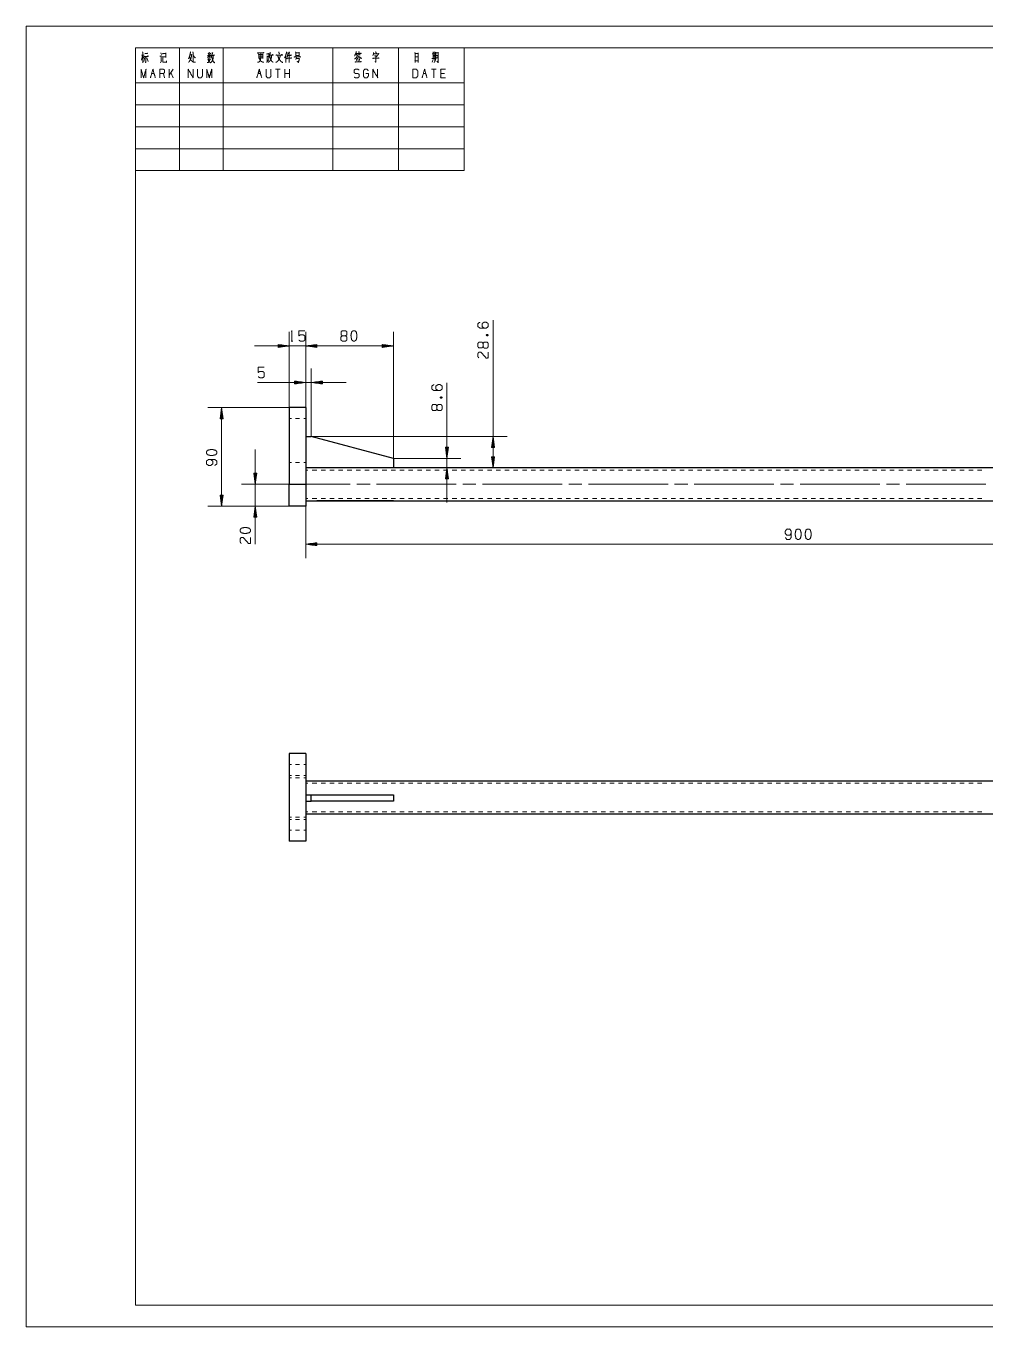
# Model space of a CAD drawing. Header units: millimetres. Extents: x 0 to 420, y 0 to 297.
# Drawn here: x 0 to 219, y 0 to 297 of the extents above; entities that cross this region are included whole.
import ezdxf

# ---------------------------------------------------------------- set-up
doc = ezdxf.new("R2010")
doc.units = ezdxf.units.MM
doc.layers.add('101', color=7, linetype='Continuous', true_color=0xffffff)

msp = doc.modelspace()

# ---------------------------------------------------------------- linework, layer by layer
at = {"layer": '101', "color": 133, "linetype": 'Continuous', "lineweight": 18}
for p, q in [((420, 297), (0, 297)), ((0, 297), (0, 0)), ((25, 292), (100, 292)), ((415, 292), (25, 292)), ((25, 292), (25, 5)), ((25, 292), (100, 292)), ((25, 292), (25, 264)), ((25, 292), (100, 292)), ((35, 292), (35, 264)), ((45, 292), (45, 264)), ((70, 292), (70, 264)), ((85, 292), (85, 264)), ((100, 292), (100, 264)), ((25, 284), (100, 284)), ((25, 279), (100, 279)), ((25, 274), (100, 274)), ((25, 269), (100, 269)), ((25, 264), (100, 264)), ((25, 5), (415, 5)), ((0, 0), (420, 0))]:
    msp.add_line(p, q, dxfattribs=at)
at = {"layer": '101', "color": 72, "linetype": 'Continuous', "lineweight": 18}
for p, q in [((93.22, 291.13), (93.33, 290.98)), ((26.57, 290.3), (26.35, 289.18)), ((26.36, 290.36), (26.98, 290.36)), ((26.69, 290.14), (26.91, 289.66)), ((27.11, 289.78), (26.88, 288.91)), ((27.56, 289.76), (27.87, 288.87)), ((30.65, 288.62), (30.93, 289.08)), ((30.74, 290.88), (30.87, 290.49)), ((31.13, 290.07), (31.22, 289.97)), ((37.42, 290.41), (37.77, 290.41)), ((41.4, 289.47), (42.16, 289.47)), ((41.69, 290.2), (41.43, 289.78)), ((41.53, 290.78), (41.66, 290.49)), ((41.88, 290.18), (42.11, 289.91)), ((42.14, 290.82), (41.95, 290.49)), ((53.1, 289.76), (53.98, 289.76)), ((53.11, 290.49), (53.99, 290.49)), ((53.11, 290.14), (53.98, 290.14)), ((54.01, 290.63), (54.01, 289.56)), ((55, 290.16), (55, 288.89)), ((55.02, 290.01), (55.35, 290.01)), ((55.4, 290.82), (55.37, 289.89)), ((59.27, 290.28), (59.27, 288.65)), ((61.56, 290.86), (62.32, 290.86)), ((61.56, 290.28), (62.32, 290.28)), ((61.73, 289.91), (61.56, 289.33)), ((61.6, 289.56), (62.33, 289.56)), ((62.33, 291.05), (62.33, 290.09)), ((75.31, 289.52), (75.48, 289.02)), ((75.35, 289.72), (76.07, 289.72)), ((75.6, 289.62), (75.76, 289.2)), ((76.13, 289.56), (75.92, 288.89)), ((76.04, 290.67), (76.21, 290.34)), ((92.92, 289.33), (92.65, 288.71)), ((92.86, 289.95), (93.25, 289.95)), ((93.18, 289.37), (93.28, 289.04)), ((93.75, 288.94), (94, 288.69)), ((28.66, 286.17), (29.22, 286.17)), ((31.62, 285.18), (31.34, 286.17)), ((32.63, 285.18), (32.63, 287.14)), ((33.59, 287.14), (32.63, 285.78)), ((33.59, 285.18), (33.04, 286.36)), ((52.94, 286.17), (53.49, 286.17)), ((58.02, 287.14), (56.9, 287.14)), ((57.46, 287.14), (57.46, 285.18)), ((59.02, 285.18), (59.02, 287.14)), ((60.14, 286.17), (59.02, 286.17)), ((60.14, 285.18), (60.14, 287.14)), ((90.65, 286.17), (91.2, 286.17)), ((93.6, 287.14), (92.49, 287.14)), ((93.05, 287.14), (93.05, 285.18)), ((95.45, 286.17), (94.61, 286.17)), ((105.02, 226.36), (105.44, 226.52)), ((60.46, 225.07), (60.89, 225.07)), ((94.5, 212.1), (94.92, 212.26))]:
    msp.add_line(p, q, dxfattribs=at)
at = {"layer": '101', "color": 22, "linetype": 'Continuous', "lineweight": 18}
for p, q in [((106.56, 196.13), (106.56, 229.83)), ((60.07, 209.88), (60.07, 227.15)), ((63.82, 209.88), (63.82, 227.15)), ((63.82, 209.88), (63.82, 227.15)), ((83.82, 198.29), (83.82, 227.15)), ((52.13, 223.97), (71.76, 223.97)), ((60.07, 223.97), (57.53, 224.31)), ((57.53, 224.31), (57.53, 223.64)), ((57.53, 224.3), (57.56, 224.3)), ((57.53, 224.3), (57.56, 224.3)), ((57.53, 224.25), (57.95, 224.25)), ((57.53, 224.2), (58.33, 224.2)), ((57.53, 224.15), (58.72, 224.15)), ((57.53, 224.1), (59.1, 224.1)), ((57.53, 224.05), (59.49, 224.05)), ((57.53, 224), (59.87, 224)), ((57.53, 223.64), (60.07, 223.97)), ((57.53, 223.95), (59.87, 223.95)), ((57.53, 223.9), (59.49, 223.9)), ((57.53, 223.85), (59.1, 223.85)), ((57.53, 223.8), (58.72, 223.8)), ((57.53, 223.75), (58.33, 223.75)), ((57.53, 223.69), (57.95, 223.69)), ((57.53, 223.64), (57.56, 223.64)), ((57.53, 223.64), (57.56, 223.64)), ((66.36, 224.31), (63.82, 223.97)), ((66.36, 224.31), (63.82, 223.97)), ((63.82, 223.97), (66.36, 223.64)), ((63.82, 223.97), (83.82, 223.97)), ((63.82, 223.97), (66.36, 223.64)), ((66.36, 224), (64.01, 224)), ((66.36, 224), (64.01, 224)), ((66.36, 223.95), (64.01, 223.95)), ((66.36, 223.95), (64.01, 223.95)), ((66.36, 224.05), (64.4, 224.05)), ((66.36, 224.05), (64.4, 224.05)), ((66.36, 223.9), (64.4, 223.9)), ((66.36, 223.9), (64.4, 223.9)), ((66.36, 224.1), (64.78, 224.1)), ((66.36, 224.1), (64.78, 224.1)), ((66.36, 223.85), (64.78, 223.85)), ((66.36, 223.85), (64.78, 223.85)), ((66.36, 224.15), (65.17, 224.15)), ((66.36, 224.15), (65.17, 224.15)), ((66.36, 223.8), (65.17, 223.8)), ((66.36, 223.8), (65.17, 223.8)), ((66.36, 224.2), (65.55, 224.2)), ((66.36, 224.2), (65.55, 224.2)), ((66.36, 223.75), (65.55, 223.75)), ((66.36, 223.75), (65.55, 223.75)), ((66.36, 224.25), (65.94, 224.25)), ((66.36, 224.25), (65.94, 224.25)), ((66.36, 223.69), (65.94, 223.69)), ((66.36, 223.69), (65.94, 223.69)), ((66.36, 224.3), (66.33, 224.3)), ((66.36, 224.3), (66.33, 224.3)), ((66.36, 224.3), (66.33, 224.3)), ((66.36, 224.3), (66.33, 224.3)), ((66.36, 223.64), (66.33, 223.64)), ((66.36, 223.64), (66.33, 223.64)), ((66.36, 223.64), (66.33, 223.64)), ((66.36, 223.64), (66.33, 223.64)), ((66.36, 223.64), (66.36, 224.31)), ((66.36, 223.64), (66.36, 224.31)), ((81.28, 224.31), (81.28, 223.64)), ((83.82, 223.97), (81.28, 224.31)), ((81.28, 224.3), (81.31, 224.3)), ((81.28, 224.3), (81.31, 224.3)), ((81.28, 224.25), (81.7, 224.25)), ((81.28, 224.2), (82.08, 224.2)), ((81.28, 224.15), (82.47, 224.15)), ((81.28, 224.1), (82.85, 224.1)), ((81.28, 224.05), (83.24, 224.05)), ((81.28, 224), (83.62, 224)), ((81.28, 223.64), (83.82, 223.97)), ((81.28, 223.95), (83.62, 223.95)), ((81.28, 223.9), (83.24, 223.9)), ((81.28, 223.85), (82.85, 223.85)), ((81.28, 223.8), (82.47, 223.8)), ((81.28, 223.75), (82.08, 223.75)), ((81.28, 223.69), (81.7, 223.69)), ((81.28, 223.64), (81.31, 223.64)), ((81.28, 223.64), (81.31, 223.64)), ((63.82, 209.88), (63.82, 218.8)), ((65.07, 203.29), (65.07, 218.8)), ((52.83, 215.62), (73.01, 215.62)), ((61.28, 215.96), (61.28, 215.29)), ((63.82, 215.62), (61.28, 215.96)), ((61.28, 215.95), (61.31, 215.95)), ((61.28, 215.95), (61.31, 215.95)), ((61.28, 215.9), (61.7, 215.9)), ((61.28, 215.85), (62.08, 215.85)), ((61.28, 215.8), (62.47, 215.8)), ((61.28, 215.75), (62.85, 215.75)), ((61.28, 215.7), (63.24, 215.7)), ((61.28, 215.65), (63.62, 215.65)), ((61.28, 215.29), (63.82, 215.62)), ((61.28, 215.6), (63.62, 215.6)), ((61.28, 215.55), (63.24, 215.55)), ((61.28, 215.5), (62.85, 215.5)), ((61.28, 215.45), (62.47, 215.45)), ((61.28, 215.4), (62.08, 215.4)), ((61.28, 215.34), (61.7, 215.34)), ((61.28, 215.29), (61.31, 215.29)), ((61.28, 215.29), (61.31, 215.29)), ((67.61, 215.96), (65.07, 215.62)), ((65.07, 215.62), (67.61, 215.29)), ((67.61, 215.65), (65.26, 215.65)), ((67.61, 215.6), (65.26, 215.6)), ((67.61, 215.7), (65.65, 215.7)), ((67.61, 215.55), (65.65, 215.55)), ((67.61, 215.75), (66.03, 215.75)), ((67.61, 215.5), (66.03, 215.5)), ((67.61, 215.8), (66.42, 215.8)), ((67.61, 215.45), (66.42, 215.45)), ((67.61, 215.85), (66.8, 215.85)), ((67.61, 215.4), (66.8, 215.4)), ((67.61, 215.9), (67.19, 215.9)), ((67.61, 215.34), (67.19, 215.34)), ((67.61, 215.95), (67.58, 215.95)), ((67.61, 215.95), (67.58, 215.95)), ((67.61, 215.29), (67.58, 215.29)), ((67.61, 215.29), (67.58, 215.29)), ((67.61, 215.29), (67.61, 215.96)), ((96.04, 188.19), (96.04, 215.57)), ((60.07, 209.88), (41.46, 209.88)), ((44.63, 209.88), (44.3, 207.34)), ((44.4, 207.34), (44.4, 208.15)), ((44.45, 207.34), (44.45, 208.53)), ((44.5, 207.34), (44.5, 208.92)), ((44.55, 207.34), (44.55, 209.3)), ((44.61, 207.34), (44.61, 209.69)), ((44.63, 187.38), (44.63, 209.88)), ((44.97, 207.34), (44.63, 209.88)), ((44.66, 207.34), (44.66, 209.69)), ((44.71, 207.34), (44.71, 209.3)), ((44.76, 207.34), (44.76, 208.92)), ((44.81, 207.34), (44.81, 208.53)), ((44.86, 207.34), (44.86, 208.15)), ((44.3, 207.34), (44.3, 207.37)), ((44.3, 207.34), (44.3, 207.37)), ((44.3, 207.34), (44.97, 207.34)), ((44.35, 207.34), (44.35, 207.76)), ((44.91, 207.34), (44.91, 207.76)), ((44.96, 207.34), (44.96, 207.37)), ((44.96, 207.34), (44.96, 207.37)), ((63.82, 203.29), (109.74, 203.29)), ((106.56, 203.29), (106.23, 200.75)), ((106.43, 200.75), (106.43, 202.33)), ((106.48, 200.75), (106.48, 202.71)), ((106.53, 200.75), (106.53, 203.1)), ((106.89, 200.75), (106.56, 203.29)), ((106.59, 200.75), (106.59, 203.1)), ((106.64, 200.75), (106.64, 202.71)), ((106.69, 200.75), (106.69, 202.33)), ((52.31, 200.32), (52.31, 178.72)), ((95.7, 200.83), (96.04, 198.29)), ((96.37, 200.83), (95.7, 200.83)), ((95.71, 200.83), (95.71, 200.8)), ((95.71, 200.83), (95.71, 200.8)), ((95.76, 200.83), (95.76, 200.42)), ((95.81, 200.83), (95.81, 200.03)), ((95.86, 200.83), (95.86, 199.64)), ((95.91, 200.83), (95.91, 199.26)), ((95.96, 200.83), (95.96, 198.87)), ((96.01, 200.83), (96.01, 198.49)), ((96.04, 198.29), (96.37, 200.83)), ((96.06, 200.83), (96.06, 198.49)), ((96.12, 200.83), (96.12, 198.87)), ((96.17, 200.83), (96.17, 199.26)), ((96.22, 200.83), (96.22, 199.64)), ((96.27, 200.83), (96.27, 200.03)), ((96.32, 200.83), (96.32, 200.42)), ((96.37, 200.83), (96.37, 200.8)), ((96.37, 200.83), (96.37, 200.8)), ((106.23, 200.75), (106.23, 200.78)), ((106.23, 200.75), (106.23, 200.78)), ((106.23, 200.75), (106.89, 200.75)), ((106.28, 200.75), (106.28, 201.17)), ((106.33, 200.75), (106.33, 201.56)), ((106.38, 200.75), (106.38, 201.94)), ((106.74, 200.75), (106.74, 201.94)), ((106.79, 200.75), (106.79, 201.56)), ((106.84, 200.75), (106.84, 201.17)), ((106.89, 200.75), (106.89, 200.78)), ((106.89, 200.75), (106.89, 200.78)), ((83.82, 198.29), (99.21, 198.29)), ((83.82, 196.13), (99.21, 196.13)), ((96.04, 196.13), (95.7, 193.59)), ((96.37, 193.59), (96.04, 196.13)), ((106.89, 198.67), (106.23, 198.67)), ((106.23, 198.67), (106.56, 196.13)), ((106.23, 198.67), (106.23, 198.64)), ((106.23, 198.67), (106.23, 198.64)), ((106.28, 198.67), (106.28, 198.25)), ((106.33, 198.67), (106.33, 197.87)), ((106.38, 198.67), (106.38, 197.48)), ((106.43, 198.67), (106.43, 197.1)), ((106.48, 198.67), (106.48, 196.71)), ((106.53, 198.67), (106.53, 196.32)), ((106.56, 196.13), (106.89, 198.67)), ((106.59, 198.67), (106.59, 196.32)), ((106.64, 198.67), (106.64, 196.71)), ((106.69, 198.67), (106.69, 197.1)), ((106.74, 198.67), (106.74, 197.48)), ((106.79, 198.67), (106.79, 197.87)), ((106.84, 198.67), (106.84, 198.25)), ((106.89, 198.67), (106.89, 198.64)), ((106.89, 198.67), (106.89, 198.64)), ((51.98, 194.92), (52.31, 192.38)), ((51.98, 194.92), (51.98, 194.89)), ((51.98, 194.92), (51.98, 194.89)), ((52.64, 194.92), (51.98, 194.92)), ((52.03, 194.92), (52.03, 194.5)), ((52.08, 194.92), (52.08, 194.12)), ((52.13, 194.92), (52.13, 193.73)), ((52.18, 194.92), (52.18, 193.35)), ((52.23, 194.92), (52.23, 192.96)), ((52.28, 194.92), (52.28, 192.57)), ((52.31, 192.38), (52.64, 194.92)), ((52.34, 194.92), (52.34, 192.57)), ((52.39, 194.92), (52.39, 192.96)), ((52.44, 194.92), (52.44, 193.35)), ((52.49, 194.92), (52.49, 193.73)), ((52.54, 194.92), (52.54, 194.12)), ((52.59, 194.92), (52.59, 194.5)), ((52.64, 194.92), (52.64, 194.89)), ((52.64, 194.92), (52.64, 194.89)), ((95.7, 193.59), (96.37, 193.59)), ((95.71, 193.59), (95.71, 193.62)), ((95.71, 193.59), (95.71, 193.62)), ((95.76, 193.59), (95.76, 194.01)), ((95.81, 193.59), (95.81, 194.4)), ((95.86, 193.59), (95.86, 194.78)), ((95.91, 193.59), (95.91, 195.17)), ((95.96, 193.59), (95.96, 195.55)), ((96.01, 193.59), (96.01, 195.94)), ((96.06, 193.59), (96.06, 195.94)), ((96.12, 193.59), (96.12, 195.55)), ((96.17, 193.59), (96.17, 195.17)), ((96.22, 193.59), (96.22, 194.78)), ((96.27, 193.59), (96.27, 194.4)), ((96.32, 193.59), (96.32, 194.01)), ((96.37, 193.59), (96.37, 193.62)), ((96.37, 193.59), (96.37, 193.62)), ((60.07, 192.38), (49.13, 192.38)), ((63.82, 192.38), (63.82, 175.53)), ((60.07, 187.38), (41.46, 187.38)), ((44.3, 189.92), (44.3, 189.89)), ((44.97, 189.92), (44.3, 189.92)), ((44.3, 189.92), (44.3, 189.89)), ((44.3, 189.92), (44.63, 187.38)), ((44.35, 189.92), (44.35, 189.5)), ((44.4, 189.92), (44.4, 189.12)), ((44.45, 189.92), (44.45, 188.73)), ((44.5, 189.92), (44.5, 188.35)), ((44.55, 189.92), (44.55, 187.96)), ((44.61, 189.92), (44.61, 187.57)), ((44.63, 187.38), (44.97, 189.92)), ((44.66, 189.92), (44.66, 187.57)), ((44.71, 189.92), (44.71, 187.96)), ((44.76, 189.92), (44.76, 188.35)), ((44.81, 189.92), (44.81, 188.73)), ((44.86, 189.92), (44.86, 189.12)), ((44.91, 189.92), (44.91, 189.5)), ((44.96, 189.92), (44.96, 189.89)), ((44.96, 189.92), (44.96, 189.89)), ((60.07, 187.38), (49.13, 187.38)), ((52.31, 187.38), (51.98, 184.84)), ((52.28, 184.84), (52.28, 187.19)), ((52.64, 184.84), (52.31, 187.38)), ((52.34, 184.84), (52.34, 187.19)), ((51.98, 184.84), (51.98, 184.87)), ((51.98, 184.84), (51.98, 184.87)), ((51.98, 184.84), (52.64, 184.84)), ((52.03, 184.84), (52.03, 185.26)), ((52.08, 184.84), (52.08, 185.65)), ((52.13, 184.84), (52.13, 186.03)), ((52.18, 184.84), (52.18, 186.42)), ((52.23, 184.84), (52.23, 186.8)), ((52.39, 184.84), (52.39, 186.8)), ((52.44, 184.84), (52.44, 186.42)), ((52.49, 184.84), (52.49, 186.03)), ((52.54, 184.84), (52.54, 185.65)), ((52.59, 184.84), (52.59, 185.26)), ((52.64, 184.84), (52.64, 184.87)), ((52.64, 184.84), (52.64, 184.87)), ((66.36, 179.04), (63.82, 178.7)), ((288.82, 178.7), (63.82, 178.7)), ((63.82, 178.7), (66.36, 178.37)), ((66.36, 178.73), (64.01, 178.73)), ((66.36, 178.68), (64.01, 178.68)), ((66.36, 178.78), (64.4, 178.78)), ((66.36, 178.63), (64.4, 178.63)), ((66.36, 178.83), (64.78, 178.83)), ((66.36, 178.58), (64.78, 178.58)), ((66.36, 178.88), (65.17, 178.88)), ((66.36, 178.52), (65.17, 178.52)), ((66.36, 178.93), (65.55, 178.93)), ((66.36, 178.47), (65.55, 178.47)), ((66.36, 178.98), (65.94, 178.98)), ((66.36, 178.42), (65.94, 178.42)), ((66.36, 179.03), (66.33, 179.03)), ((66.36, 179.03), (66.33, 179.03)), ((66.36, 178.37), (66.33, 178.37)), ((66.36, 178.37), (66.33, 178.37)), ((66.36, 178.37), (66.36, 179.04))]:
    msp.add_line(p, q, dxfattribs=at)
at = {"layer": '101', "color": 151, "linetype": 'Continuous', "lineweight": 25}
for p, q in [((63.82, 209.88), (60.07, 209.88)), ((60.07, 209.88), (60.07, 192.38)), ((63.82, 209.88), (63.82, 192.38)), ((283.46, 196.13), (83.82, 196.13)), ((60.07, 192.38), (63.82, 192.38)), ((60.07, 187.38), (60.07, 192.38)), ((63.82, 192.38), (63.82, 187.38)), ((63.82, 187.38), (60.07, 187.38)), ((63.82, 188.63), (283.46, 188.63)), ((66.32, 188.63), (83.82, 188.63)), ((83.82, 188.63), (66.32, 188.63)), ((60.07, 130.89), (60.07, 110.89)), ((63.82, 130.89), (60.07, 130.89)), ((63.82, 130.89), (63.82, 110.89)), ((283.46, 124.64), (63.82, 124.64)), ((63.82, 117.14), (283.46, 117.14)), ((63.82, 110.89), (60.07, 110.89))]:
    msp.add_line(p, q, dxfattribs=at)
at = {"layer": '101', "color": 53, "linetype": 'Continuous', "lineweight": 18}
for p, q in [((60.54, 207.38), (60.07, 207.38)), ((62.41, 207.38), (61.47, 207.38)), ((63.82, 207.38), (63.35, 207.38)), ((60.07, 197.38), (60.54, 197.38)), ((61.47, 197.38), (62.41, 197.38)), ((63.35, 197.38), (63.82, 197.38)), ((64.32, 195.63), (63.82, 195.63)), ((66.31, 195.63), (65.32, 195.63)), ((68.31, 195.63), (67.31, 195.63)), ((70.31, 195.63), (69.31, 195.63)), ((72.3, 195.63), (71.31, 195.63)), ((74.3, 195.63), (73.3, 195.63)), ((76.3, 195.63), (75.3, 195.63)), ((78.29, 195.63), (77.3, 195.63)), ((80.29, 195.63), (79.29, 195.63)), ((82.29, 195.63), (81.29, 195.63)), ((84.28, 195.63), (83.29, 195.63)), ((86.28, 195.63), (85.28, 195.63)), ((88.28, 195.63), (87.28, 195.63)), ((90.27, 195.63), (89.28, 195.63)), ((92.27, 195.63), (91.27, 195.63)), ((94.27, 195.63), (93.27, 195.63)), ((96.26, 195.63), (95.27, 195.63)), ((98.26, 195.63), (97.26, 195.63)), ((100.26, 195.63), (99.26, 195.63)), ((102.25, 195.63), (101.26, 195.63)), ((104.25, 195.63), (103.25, 195.63)), ((106.25, 195.63), (105.25, 195.63)), ((108.25, 195.63), (107.25, 195.63)), ((110.24, 195.63), (109.24, 195.63)), ((112.24, 195.63), (111.24, 195.63)), ((114.24, 195.63), (113.24, 195.63)), ((116.23, 195.63), (115.23, 195.63)), ((118.23, 195.63), (117.23, 195.63)), ((120.23, 195.63), (119.23, 195.63)), ((122.22, 195.63), (121.22, 195.63)), ((124.22, 195.63), (123.22, 195.63)), ((126.22, 195.63), (125.22, 195.63)), ((128.21, 195.63), (127.21, 195.63)), ((130.21, 195.63), (129.21, 195.63)), ((132.21, 195.63), (131.21, 195.63)), ((134.2, 195.63), (133.2, 195.63)), ((136.2, 195.63), (135.2, 195.63)), ((138.2, 195.63), (137.2, 195.63)), ((140.19, 195.63), (139.19, 195.63)), ((142.19, 195.63), (141.19, 195.63)), ((144.19, 195.63), (143.19, 195.63)), ((146.18, 195.63), (145.18, 195.63)), ((148.18, 195.63), (147.18, 195.63)), ((150.18, 195.63), (149.18, 195.63)), ((152.17, 195.63), (151.17, 195.63)), ((154.17, 195.63), (153.17, 195.63)), ((156.17, 195.63), (155.17, 195.63)), ((158.16, 195.63), (157.17, 195.63)), ((160.16, 195.63), (159.16, 195.63)), ((162.16, 195.63), (161.16, 195.63)), ((164.15, 195.63), (163.16, 195.63)), ((166.15, 195.63), (165.15, 195.63)), ((168.15, 195.63), (167.15, 195.63)), ((170.14, 195.63), (169.15, 195.63)), ((172.14, 195.63), (171.14, 195.63)), ((174.14, 195.63), (173.14, 195.63)), ((176.13, 195.63), (175.14, 195.63)), ((178.13, 195.63), (177.13, 195.63)), ((180.13, 195.63), (179.13, 195.63)), ((182.12, 195.63), (181.13, 195.63)), ((184.12, 195.63), (183.12, 195.63)), ((186.12, 195.63), (185.12, 195.63)), ((188.11, 195.63), (187.12, 195.63)), ((190.11, 195.63), (189.11, 195.63)), ((192.11, 195.63), (191.11, 195.63)), ((194.1, 195.63), (193.11, 195.63)), ((196.1, 195.63), (195.1, 195.63)), ((198.1, 195.63), (197.1, 195.63)), ((200.09, 195.63), (199.1, 195.63)), ((202.09, 195.63), (201.09, 195.63)), ((204.09, 195.63), (203.09, 195.63)), ((206.09, 195.63), (205.09, 195.63)), ((208.08, 195.63), (207.08, 195.63)), ((210.08, 195.63), (209.08, 195.63)), ((212.08, 195.63), (211.08, 195.63)), ((214.07, 195.63), (213.07, 195.63)), ((216.07, 195.63), (215.07, 195.63)), ((218.07, 195.63), (217.07, 195.63)), ((63.82, 189.13), (64.32, 189.13)), ((65.32, 189.13), (66.31, 189.13)), ((67.31, 189.13), (68.31, 189.13)), ((69.31, 189.13), (70.31, 189.13)), ((71.31, 189.13), (72.3, 189.13)), ((73.3, 189.13), (74.3, 189.13)), ((75.3, 189.13), (76.3, 189.13)), ((77.3, 189.13), (78.29, 189.13)), ((79.29, 189.13), (80.29, 189.13)), ((81.29, 189.13), (82.29, 189.13)), ((83.29, 189.13), (84.28, 189.13)), ((85.28, 189.13), (86.28, 189.13)), ((87.28, 189.13), (88.28, 189.13)), ((89.28, 189.13), (90.27, 189.13)), ((91.27, 189.13), (92.27, 189.13)), ((93.27, 189.13), (94.27, 189.13)), ((95.27, 189.13), (96.26, 189.13)), ((97.26, 189.13), (98.26, 189.13)), ((99.26, 189.13), (100.26, 189.13)), ((101.26, 189.13), (102.25, 189.13)), ((103.25, 189.13), (104.25, 189.13)), ((105.25, 189.13), (106.25, 189.13)), ((107.25, 189.13), (108.25, 189.13)), ((109.24, 189.13), (110.24, 189.13)), ((111.24, 189.13), (112.24, 189.13)), ((113.24, 189.13), (114.24, 189.13)), ((115.23, 189.13), (116.23, 189.13)), ((117.23, 189.13), (118.23, 189.13)), ((119.23, 189.13), (120.23, 189.13)), ((121.22, 189.13), (122.22, 189.13)), ((123.22, 189.13), (124.22, 189.13)), ((125.22, 189.13), (126.22, 189.13)), ((127.21, 189.13), (128.21, 189.13)), ((129.21, 189.13), (130.21, 189.13)), ((131.21, 189.13), (132.21, 189.13)), ((133.2, 189.13), (134.2, 189.13)), ((135.2, 189.13), (136.2, 189.13)), ((137.2, 189.13), (138.2, 189.13)), ((139.19, 189.13), (140.19, 189.13)), ((141.19, 189.13), (142.19, 189.13)), ((143.19, 189.13), (144.19, 189.13)), ((145.18, 189.13), (146.18, 189.13)), ((147.18, 189.13), (148.18, 189.13)), ((149.18, 189.13), (150.18, 189.13)), ((151.17, 189.13), (152.17, 189.13)), ((153.17, 189.13), (154.17, 189.13)), ((155.17, 189.13), (156.17, 189.13)), ((157.17, 189.13), (158.16, 189.13)), ((159.16, 189.13), (160.16, 189.13)), ((161.16, 189.13), (162.16, 189.13)), ((163.16, 189.13), (164.15, 189.13)), ((165.15, 189.13), (166.15, 189.13)), ((167.15, 189.13), (168.15, 189.13)), ((169.15, 189.13), (170.14, 189.13)), ((171.14, 189.13), (172.14, 189.13)), ((173.14, 189.13), (174.14, 189.13)), ((175.14, 189.13), (176.13, 189.13)), ((177.13, 189.13), (178.13, 189.13)), ((179.13, 189.13), (180.13, 189.13)), ((181.13, 189.13), (182.12, 189.13)), ((183.12, 189.13), (184.12, 189.13)), ((185.12, 189.13), (186.12, 189.13)), ((187.12, 189.13), (188.11, 189.13)), ((189.11, 189.13), (190.11, 189.13)), ((191.11, 189.13), (192.11, 189.13)), ((193.11, 189.13), (194.1, 189.13)), ((195.1, 189.13), (196.1, 189.13)), ((197.1, 189.13), (198.1, 189.13)), ((199.1, 189.13), (200.09, 189.13)), ((201.09, 189.13), (202.09, 189.13)), ((203.09, 189.13), (204.09, 189.13)), ((205.09, 189.13), (206.09, 189.13)), ((207.08, 189.13), (208.08, 189.13)), ((209.08, 189.13), (210.08, 189.13)), ((211.08, 189.13), (212.08, 189.13)), ((213.07, 189.13), (214.07, 189.13)), ((215.07, 189.13), (216.07, 189.13)), ((217.07, 189.13), (218.07, 189.13)), ((60.54, 128.39), (60.07, 128.39)), ((62.41, 128.39), (61.47, 128.39)), ((63.82, 128.39), (63.35, 128.39)), ((60.07, 125.89), (60.54, 125.89)), ((60.07, 125.39), (60.54, 125.39)), ((61.47, 125.89), (62.41, 125.89)), ((61.47, 125.39), (62.41, 125.39)), ((63.35, 125.89), (63.82, 125.89)), ((63.35, 125.39), (63.82, 125.39)), ((64.32, 124.14), (63.82, 124.14)), ((66.31, 124.14), (65.32, 124.14)), ((68.31, 124.14), (67.31, 124.14)), ((70.31, 124.14), (69.31, 124.14)), ((72.3, 124.14), (71.31, 124.14)), ((74.3, 124.14), (73.3, 124.14)), ((76.3, 124.14), (75.3, 124.14)), ((78.29, 124.14), (77.3, 124.14)), ((80.29, 124.14), (79.29, 124.14)), ((82.29, 124.14), (81.29, 124.14)), ((84.28, 124.14), (83.29, 124.14)), ((86.28, 124.14), (85.28, 124.14)), ((88.28, 124.14), (87.28, 124.14)), ((90.27, 124.14), (89.28, 124.14)), ((92.27, 124.14), (91.27, 124.14)), ((94.27, 124.14), (93.27, 124.14)), ((96.26, 124.14), (95.27, 124.14)), ((98.26, 124.14), (97.26, 124.14)), ((100.26, 124.14), (99.26, 124.14)), ((102.25, 124.14), (101.26, 124.14)), ((104.25, 124.14), (103.25, 124.14)), ((106.25, 124.14), (105.25, 124.14)), ((108.25, 124.14), (107.25, 124.14)), ((110.24, 124.14), (109.24, 124.14)), ((112.24, 124.14), (111.24, 124.14)), ((114.24, 124.14), (113.24, 124.14)), ((116.23, 124.14), (115.23, 124.14)), ((118.23, 124.14), (117.23, 124.14)), ((120.23, 124.14), (119.23, 124.14)), ((122.22, 124.14), (121.22, 124.14)), ((124.22, 124.14), (123.22, 124.14)), ((126.22, 124.14), (125.22, 124.14)), ((128.21, 124.14), (127.21, 124.14)), ((130.21, 124.14), (129.21, 124.14)), ((132.21, 124.14), (131.21, 124.14)), ((134.2, 124.14), (133.2, 124.14)), ((136.2, 124.14), (135.2, 124.14)), ((138.2, 124.14), (137.2, 124.14)), ((140.19, 124.14), (139.19, 124.14)), ((142.19, 124.14), (141.19, 124.14)), ((144.19, 124.14), (143.19, 124.14)), ((146.18, 124.14), (145.18, 124.14)), ((148.18, 124.14), (147.18, 124.14)), ((150.18, 124.14), (149.18, 124.14)), ((152.17, 124.14), (151.17, 124.14)), ((154.17, 124.14), (153.17, 124.14)), ((156.17, 124.14), (155.17, 124.14)), ((158.16, 124.14), (157.17, 124.14)), ((160.16, 124.14), (159.16, 124.14)), ((162.16, 124.14), (161.16, 124.14)), ((164.15, 124.14), (163.16, 124.14)), ((166.15, 124.14), (165.15, 124.14)), ((168.15, 124.14), (167.15, 124.14)), ((170.14, 124.14), (169.15, 124.14)), ((172.14, 124.14), (171.14, 124.14)), ((174.14, 124.14), (173.14, 124.14)), ((176.13, 124.14), (175.14, 124.14)), ((178.13, 124.14), (177.13, 124.14)), ((180.13, 124.14), (179.13, 124.14)), ((182.12, 124.14), (181.13, 124.14)), ((184.12, 124.14), (183.12, 124.14)), ((186.12, 124.14), (185.12, 124.14)), ((188.11, 124.14), (187.12, 124.14)), ((190.11, 124.14), (189.11, 124.14)), ((192.11, 124.14), (191.11, 124.14)), ((194.1, 124.14), (193.11, 124.14)), ((196.1, 124.14), (195.1, 124.14)), ((198.1, 124.14), (197.1, 124.14)), ((200.09, 124.14), (199.1, 124.14)), ((202.09, 124.14), (201.09, 124.14)), ((204.09, 124.14), (203.09, 124.14)), ((206.09, 124.14), (205.09, 124.14)), ((208.08, 124.14), (207.08, 124.14)), ((210.08, 124.14), (209.08, 124.14)), ((212.08, 124.14), (211.08, 124.14)), ((214.07, 124.14), (213.07, 124.14)), ((216.07, 124.14), (215.07, 124.14)), ((218.07, 124.14), (217.07, 124.14)), ((60.54, 116.39), (60.07, 116.39)), ((60.54, 115.89), (60.07, 115.89)), ((62.41, 116.39), (61.47, 116.39)), ((62.41, 115.89), (61.47, 115.89)), ((63.82, 116.39), (63.35, 116.39)), ((63.82, 115.89), (63.35, 115.89)), ((63.82, 117.64), (64.32, 117.64)), ((65.32, 117.64), (66.31, 117.64)), ((67.31, 117.64), (68.31, 117.64)), ((69.31, 117.64), (70.31, 117.64)), ((71.31, 117.64), (72.3, 117.64)), ((73.3, 117.64), (74.3, 117.64)), ((75.3, 117.64), (76.3, 117.64)), ((77.3, 117.64), (78.29, 117.64)), ((79.29, 117.64), (80.29, 117.64)), ((81.29, 117.64), (82.29, 117.64)), ((83.29, 117.64), (84.28, 117.64)), ((85.28, 117.64), (86.28, 117.64)), ((87.28, 117.64), (88.28, 117.64)), ((89.28, 117.64), (90.27, 117.64)), ((91.27, 117.64), (92.27, 117.64)), ((93.27, 117.64), (94.27, 117.64)), ((95.27, 117.64), (96.26, 117.64)), ((97.26, 117.64), (98.26, 117.64)), ((99.26, 117.64), (100.26, 117.64)), ((101.26, 117.64), (102.25, 117.64)), ((103.25, 117.64), (104.25, 117.64)), ((105.25, 117.64), (106.25, 117.64)), ((107.25, 117.64), (108.25, 117.64)), ((109.24, 117.64), (110.24, 117.64)), ((111.24, 117.64), (112.24, 117.64)), ((113.24, 117.64), (114.24, 117.64)), ((115.23, 117.64), (116.23, 117.64)), ((117.23, 117.64), (118.23, 117.64)), ((119.23, 117.64), (120.23, 117.64)), ((121.22, 117.64), (122.22, 117.64)), ((123.22, 117.64), (124.22, 117.64)), ((125.22, 117.64), (126.22, 117.64)), ((127.21, 117.64), (128.21, 117.64)), ((129.21, 117.64), (130.21, 117.64)), ((131.21, 117.64), (132.21, 117.64)), ((133.2, 117.64), (134.2, 117.64)), ((135.2, 117.64), (136.2, 117.64)), ((137.2, 117.64), (138.2, 117.64)), ((139.19, 117.64), (140.19, 117.64)), ((141.19, 117.64), (142.19, 117.64)), ((143.19, 117.64), (144.19, 117.64)), ((145.18, 117.64), (146.18, 117.64)), ((147.18, 117.64), (148.18, 117.64)), ((149.18, 117.64), (150.18, 117.64)), ((151.17, 117.64), (152.17, 117.64)), ((153.17, 117.64), (154.17, 117.64)), ((155.17, 117.64), (156.17, 117.64)), ((157.17, 117.64), (158.16, 117.64)), ((159.16, 117.64), (160.16, 117.64)), ((161.16, 117.64), (162.16, 117.64)), ((163.16, 117.64), (164.15, 117.64)), ((165.15, 117.64), (166.15, 117.64)), ((167.15, 117.64), (168.15, 117.64)), ((169.15, 117.64), (170.14, 117.64)), ((171.14, 117.64), (172.14, 117.64)), ((173.14, 117.64), (174.14, 117.64)), ((175.14, 117.64), (176.13, 117.64)), ((177.13, 117.64), (178.13, 117.64)), ((179.13, 117.64), (180.13, 117.64)), ((181.13, 117.64), (182.12, 117.64)), ((183.12, 117.64), (184.12, 117.64)), ((185.12, 117.64), (186.12, 117.64)), ((187.12, 117.64), (188.11, 117.64)), ((189.11, 117.64), (190.11, 117.64)), ((191.11, 117.64), (192.11, 117.64)), ((193.11, 117.64), (194.1, 117.64)), ((195.1, 117.64), (196.1, 117.64)), ((197.1, 117.64), (198.1, 117.64)), ((199.1, 117.64), (200.09, 117.64)), ((201.09, 117.64), (202.09, 117.64)), ((203.09, 117.64), (204.09, 117.64)), ((205.09, 117.64), (206.09, 117.64)), ((207.08, 117.64), (208.08, 117.64)), ((209.08, 117.64), (210.08, 117.64)), ((211.08, 117.64), (212.08, 117.64)), ((213.07, 117.64), (214.07, 117.64)), ((215.07, 117.64), (216.07, 117.64)), ((217.07, 117.64), (218.07, 117.64)), ((60.07, 113.39), (60.54, 113.39)), ((61.47, 113.39), (62.41, 113.39)), ((63.35, 113.39), (63.82, 113.39))]:
    msp.add_line(p, q, dxfattribs=at)
at = {"layer": '101', "color": 72, "linetype": 'Continuous', "lineweight": 25}
for p, q in [((63.82, 203.29), (65.07, 203.29)), ((83.82, 198.29), (65.07, 203.29)), ((83.82, 196.13), (63.82, 196.13)), ((83.82, 198.29), (83.82, 196.13)), ((63.82, 121.52), (65.07, 121.52)), ((63.82, 120.02), (65.07, 120.02)), ((65.07, 121.52), (83.82, 121.52)), ((65.07, 120.02), (65.07, 121.52)), ((83.82, 120.02), (65.07, 120.02)), ((83.82, 121.52), (83.82, 120.02))]:
    msp.add_line(p, q, dxfattribs=at)
at = {"layer": '101', "color": 151, "linetype": 'Continuous', "lineweight": 18}
for p, q in [((75.48, 192.38), (78.48, 192.38)), ((79.98, 192.38), (98.15, 192.38)), ((99.65, 192.38), (102.65, 192.38)), ((104.15, 192.38), (122.31, 192.38)), ((123.81, 192.38), (126.81, 192.38)), ((128.31, 192.38), (146.47, 192.38)), ((147.97, 192.38), (150.97, 192.38)), ((152.47, 192.38), (170.64, 192.38)), ((172.14, 192.38), (175.14, 192.38)), ((176.64, 192.38), (194.8, 192.38)), ((196.3, 192.38), (199.3, 192.38)), ((200.8, 192.38), (218.97, 192.38))]:
    msp.add_line(p, q, dxfattribs=at)
at = {"layer": '101', "color": 72, "linetype": 'Continuous', "lineweight": 18}
for points, knots in [([(26.57, 291.07), (26.67, 290.94), (26.67, 288.6)], [0, 0, 0.064393, 1, 1]), ([(37.46, 291.13), (37.53, 290.94), (37.46, 290.67), (37.43, 290.53), (37.37, 290.34), (37.31, 290.14), (37.26, 289.95), (37.21, 289.78), (37.14, 289.66), (37.05, 289.52)], [0, 0, 0.116545, 0.278927, 0.365002, 0.478708, 0.603961, 0.717668, 0.817418, 0.901357, 1, 1]), ([(38.05, 291.11), (38.1, 290.96), (38.1, 288.87)], [0, 0, 0.06955, 1, 1]), ([(57.64, 291.07), (57.81, 290.65), (57.83, 290.76), (57.75, 290.55)], [0, 0, 0.581176, 0.716263, 1, 1]), ([(59.43, 291.13), (59.46, 290.98), (59.26, 290.34), (59.19, 290.09), (59.1, 289.95), (59, 289.76)], [0, 0, 0.101083, 0.561706, 0.738774, 0.854629, 1, 1]), ([(60.01, 291.13), (60.12, 290.98), (60.06, 291.05), (60.06, 288.65)], [0, 0, 0.069697, 0.101625, 1, 1]), ([(61.5, 291.07), (61.57, 290.98), (61.57, 290.14)], [0, 0, 0.115189, 1, 1]), ([(75.94, 291.15), (76.05, 291.03), (76.01, 291.05), (75.72, 290.38), (75.58, 290.14), (75.44, 289.95), (75.28, 289.72), (74.96, 289.52)], [0, 0, 0.080396, 0.103261, 0.444362, 0.576789, 0.688375, 0.819716, 1, 1]), ([(75.29, 291.17), (75.39, 291.03), (75.37, 291.07), (74.97, 290.16), (75.2, 290.69), (75.72, 290.69), (75.31, 290.69), (75.45, 290.34)], [0, 0, 0.057042, 0.07334, 0.392466, 0.581127, 0.745774, 0.87749, 1, 1]), ([(79.77, 291.11), (79.89, 290.82), (79.93, 290.86), (79.89, 290.76)], [0, 0, 0.644011, 0.768354, 1, 1]), ([(92.86, 291.13), (92.97, 290.98), (92.9, 291.07), (92.9, 289.56), (92.62, 289.56), (93.47, 289.56), (93.25, 289.56), (93.25, 291.07), (93.25, 290.67), (92.64, 290.67), (93.43, 290.67), (93.25, 290.67), (93.25, 290.26), (92.87, 290.26)], [0, 0, 0.025061, 0.039924, 0.243199, 0.280605, 0.39479, 0.42432, 0.627595, 0.680502, 0.763188, 0.869498, 0.893122, 0.948813, 1, 1]), ([(26.92, 290.07), (27.87, 290.07), (27.81, 290.24), (27.74, 290.09)], [0, 0, 0.737857, 0.874089, 1, 1]), ([(27.1, 290.69), (27.73, 290.69), (27.68, 290.82), (27.64, 290.74)], [0, 0, 0.736257, 0.890366, 1, 1]), ([(27.36, 290.07), (27.36, 288.65), (27.2, 288.73)], [0, 0, 0.887515, 1, 1]), ([(30.55, 290.14), (30.8, 290.14), (30.8, 290.26), (30.8, 288.81)], [0, 0, 0.136549, 0.204721, 1, 1]), ([(31.28, 290.69), (31.21, 290.63), (31.15, 290.69), (31.88, 290.69), (31.88, 290.88), (31.88, 289.78), (31.88, 289.97), (31.22, 289.97), (31.22, 288.83), (31.24, 288.75), (31.35, 288.71), (32.04, 288.71), (32.04, 289.02)], [0, 0, 0.017819, 0.033666, 0.169515, 0.204099, 0.407776, 0.442364, 0.564628, 0.775991, 0.791603, 0.814658, 0.942357, 1, 1]), ([(37.8, 290.55), (37.71, 289.95), (37.65, 289.76), (37.62, 289.62), (37.53, 289.47), (37.46, 289.31), (37.42, 289.18), (37.31, 289.02), (37.23, 288.89), (37.04, 288.71)], [0, 0, 0.296659, 0.392137, 0.46442, 0.547267, 0.635799, 0.700206, 0.795426, 0.869797, 1, 1]), ([(37.31, 290.01), (37.37, 289.87), (37.42, 289.7), (37.45, 289.56), (37.59, 289.27), (37.67, 289.18), (37.87, 288.98), (37.99, 288.87), (38.13, 288.79), (38.34, 288.73), (38.53, 288.73), (38.68, 288.71)], [0, 0, 0.075191, 0.157626, 0.228751, 0.384956, 0.438117, 0.578248, 0.65344, 0.734339, 0.837348, 0.928887, 1, 1]), ([(38.08, 290.38), (38.56, 289.72), (38.56, 289.91)], [0, 0, 0.814818, 1, 1]), ([(42.01, 289.41), (41.89, 289.16), (41.82, 288.98), (41.69, 288.79), (41.56, 288.69), (41.34, 288.65)], [0, 0, 0.251055, 0.434029, 0.64262, 0.795766, 1, 1]), ([(41.73, 290.94), (41.86, 290.88), (41.81, 290.92), (41.81, 289.76), (41.81, 290.3), (41.4, 290.3), (42.22, 290.3)], [0, 0, 0.046318, 0.069123, 0.437816, 0.608997, 0.739331, 1, 1]), ([(41.76, 289.68), (41.59, 289.1), (42.03, 288.62)], [0, 0, 0.483237, 1, 1]), ([(42.73, 290.2), (42.73, 289.95), (42.7, 289.68), (42.63, 289.39), (42.51, 289.1), (42.38, 288.89), (42.23, 288.71), (42.03, 288.58)], [0, 0, 0.134106, 0.280228, 0.441583, 0.610314, 0.742762, 0.870657, 1, 1]), ([(42.46, 290.96), (42.6, 290.82), (42.55, 290.86), (42.22, 289.8)], [0, 0, 0.143537, 0.187773, 1, 1]), ([(42.38, 290.01), (42.42, 289.8), (42.46, 289.56), (42.55, 289.27), (42.67, 288.98), (42.8, 288.75), (42.99, 288.6), (43.04, 288.75)], [0, 0, 0.122124, 0.267694, 0.442444, 0.622807, 0.774615, 0.912625, 1, 1]), ([(42.44, 290.28), (42.93, 290.28), (42.9, 290.45), (42.85, 290.34)], [0, 0, 0.634119, 0.848445, 1, 1]), ([(52.91, 290.86), (52.88, 290.76), (52.79, 290.88), (54.27, 290.88), (54.2, 290.98), (54.14, 290.88)], [0, 0, 0.054227, 0.130909, 0.87613, 0.940043, 1, 1]), ([(53.57, 290.88), (53.57, 289.72), (53.52, 289.58), (53.51, 289.41), (53.45, 289.2), (53.38, 289.04), (53.29, 288.91), (53.16, 288.81), (53.03, 288.75), (52.82, 288.73)], [0, 0, 0.455623, 0.515134, 0.580482, 0.665033, 0.736192, 0.79598, 0.861823, 0.919058, 1, 1]), ([(53.01, 290.63), (53.1, 290.49), (53.1, 289.58)], [0, 0, 0.156848, 1, 1]), ([(53.22, 289.6), (53.29, 289.43), (53.38, 289.29), (53.48, 289.16), (53.55, 289.04), (53.63, 288.94), (53.76, 288.87), (53.9, 288.79), (54.07, 288.75), (54.26, 288.71)], [0, 0, 0.124249, 0.240531, 0.35103, 0.449957, 0.536949, 0.636896, 0.752292, 0.866372, 1, 1]), ([(55.03, 288.89), (54.94, 288.71), (54.88, 288.73), (55.41, 289.37)], [0, 0, 0.187521, 0.244051, 1, 1]), ([(55.06, 290.65), (54.99, 290.57), (54.93, 290.65), (55.37, 290.65)], [0, 0, 0.169755, 0.325542, 1, 1]), ([(56.04, 290.36), (56.03, 290.16), (56, 289.95), (55.97, 289.72), (55.91, 289.52), (55.84, 289.33), (55.75, 289.18), (55.65, 289.02), (55.54, 288.91), (55.41, 288.81), (55.21, 288.71)], [0, 0, 0.105429, 0.211651, 0.328282, 0.437572, 0.539265, 0.625346, 0.724284, 0.79827, 0.883378, 1, 1]), ([(55.67, 291.05), (55.72, 290.96), (55.63, 290.41), (55.51, 289.99), (55.47, 289.85), (55.35, 289.62)], [0, 0, 0.062603, 0.440485, 0.727862, 0.828992, 1, 1]), ([(55.62, 290.18), (55.65, 289.99), (55.69, 289.8), (55.72, 289.6), (55.81, 289.43), (55.88, 289.29), (55.95, 289.12), (56.06, 288.98), (56.2, 288.83), (56.39, 288.73)], [0, 0, 0.109654, 0.220947, 0.342501, 0.451483, 0.545868, 0.651144, 0.754315, 0.874064, 1, 1]), ([(55.67, 290.38), (56.38, 290.38), (56.29, 290.49), (56.17, 290.36)], [0, 0, 0.696293, 0.830826, 1, 1]), ([(57.14, 290.45), (57.05, 290.34), (57.01, 290.38), (58.48, 290.38), (58.38, 290.55), (58.28, 290.41)], [0, 0, 0.066333, 0.095822, 0.818123, 0.913284, 1, 1]), ([(58.04, 290.41), (57.97, 290.01), (57.83, 289.6), (57.56, 289.16), (57.33, 288.87), (56.99, 288.69)], [0, 0, 0.190069, 0.398701, 0.640199, 0.817216, 1, 1]), ([(57.42, 290.3), (57.49, 290.07), (57.66, 289.58), (57.94, 289.18), (58.25, 288.83), (58.53, 288.71), (58.59, 288.79), (58.48, 288.62)], [0, 0, 0.103286, 0.330833, 0.538837, 0.740597, 0.872112, 0.915905, 1, 1]), ([(59.58, 289.66), (59.55, 289.52), (59.48, 289.66), (60.58, 289.66), (60.5, 289.78), (60.47, 289.68)], [0, 0, 0.08907, 0.186879, 0.848313, 0.935185, 1, 1]), ([(59.74, 290.92), (59.84, 290.69), (59.79, 290.78), (59.58, 289.91)], [0, 0, 0.200658, 0.282145, 1, 1]), ([(59.68, 290.3), (60.5, 290.3), (60.44, 290.45), (60.37, 290.3)], [0, 0, 0.720068, 0.857376, 1, 1]), ([(61.28, 289.91), (61.23, 289.85), (61.15, 289.95), (62.68, 289.95), (62.6, 290.01), (62.49, 289.91)], [0, 0, 0.038001, 0.105809, 0.873511, 0.927246, 1, 1]), ([(62.4, 289.62), (62.13, 288.65), (61.85, 288.94)], [0, 0, 0.71586, 1, 1]), ([(75.23, 288.81), (75.12, 288.71), (75.07, 288.81), (76.46, 288.81), (76.39, 288.94), (76.29, 288.79)], [0, 0, 0.078897, 0.135659, 0.837617, 0.910404, 1, 1]), ([(75.66, 290.26), (75.85, 290.09), (76.04, 289.97), (76.18, 289.87), (76.39, 289.7), (76.58, 289.68), (76.42, 289.6)], [0, 0, 0.194845, 0.370351, 0.508814, 0.712321, 0.860156, 1, 1]), ([(75.89, 290.69), (76.48, 290.69), (76.4, 290.84), (76.33, 290.74)], [0, 0, 0.669422, 0.855054, 1, 1]), ([(79.33, 289.68), (79.21, 289.52), (79.13, 289.66), (80.57, 289.66), (80.44, 289.76), (80.37, 289.68)], [0, 0, 0.096613, 0.17732, 0.867547, 0.947356, 1, 1]), ([(79.24, 290.92), (79.36, 290.69), (79.33, 290.78), (79.15, 290.28)], [0, 0, 0.294025, 0.394866, 1, 1]), ([(79.32, 290.67), (80.43, 290.67), (80.5, 290.84), (80.28, 290.36)], [0, 0, 0.611939, 0.711554, 1, 1]), ([(79.48, 290.2), (80.15, 290.2), (80.21, 290.26), (79.87, 289.89), (79.77, 289.97), (79.84, 289.89), (79.84, 288.73), (79.62, 288.87)], [0, 0, 0.230144, 0.259318, 0.430979, 0.476011, 0.513789, 0.910079, 1, 1]), ([(88.67, 290.94), (88.75, 290.78), (88.75, 288.69), (88.75, 289.02), (89.45, 289.02), (89.45, 288.71), (89.45, 290.88), (89.45, 290.76), (88.76, 290.76), (88.76, 289.95), (89.46, 289.95)], [0, 0, 0.022322, 0.280074, 0.320905, 0.407511, 0.44579, 0.713751, 0.729062, 0.813864, 0.913394, 1, 1]), ([(93.49, 291.03), (93.53, 290.88), (93.53, 289.7), (93.47, 289.43), (93.34, 289.12), (93.25, 288.87), (93.14, 288.69)], [0, 0, 0.062372, 0.548434, 0.661879, 0.800828, 0.909362, 1, 1]), ([(93.53, 290.86), (94, 290.86), (94, 290.98), (94, 288.62), (94, 290.28), (93.56, 290.28), (93.97, 290.28), (93.97, 289.7), (93.56, 289.7)], [0, 0, 0.072646, 0.091913, 0.457973, 0.714856, 0.782961, 0.846526, 0.936435, 1, 1]), ([(26.26, 285.18), (26.26, 287.14), (26.82, 285.18), (27.37, 287.14), (27.37, 285.18)], [0, 0, 0.245192, 0.5, 0.754808, 1, 1]), ([(30.51, 285.18), (30.51, 287.14), (31.34, 287.14), (31.62, 286.96), (31.62, 286.36), (31.34, 286.17), (30.51, 286.17)], [0, 0, 0.400952, 0.571035, 0.639278, 0.761676, 0.829917, 1, 1]), ([(37.01, 285.18), (37.01, 287.14), (38.12, 285.18), (38.12, 287.14)], [0, 0, 0.317574, 0.682426, 1, 1]), ([(39.13, 287.14), (39.13, 285.57), (39.39, 285.18), (39.95, 285.18), (40.24, 285.57), (40.24, 287.14)], [0, 0, 0.337152, 0.438599, 0.557781, 0.662848, 1, 1]), ([(41.25, 285.18), (41.25, 287.14), (41.81, 285.18), (42.36, 287.14), (42.36, 285.18)], [0, 0, 0.245192, 0.5, 0.754808, 1, 1]), ([(54.78, 287.14), (54.78, 285.57), (55.05, 285.18), (55.6, 285.18), (55.89, 285.57), (55.89, 287.14)], [0, 0, 0.337152, 0.438599, 0.557781, 0.662848, 1, 1]), ([(74.85, 285.36), (75.13, 285.18), (75.7, 285.18), (75.98, 285.39), (75.98, 285.97), (75.7, 286.17), (75.15, 286.17), (74.85, 286.36), (74.85, 286.96), (75.15, 287.14), (75.7, 287.14), (75.98, 286.96)], [0, 0, 0.068035, 0.184054, 0.254521, 0.372333, 0.442799, 0.555843, 0.626367, 0.748393, 0.81892, 0.931964, 1, 1]), ([(77.55, 286.17), (78.1, 286.17), (78.1, 285.57), (77.82, 285.18), (77.25, 285.18), (76.97, 285.57), (76.97, 286.75), (77.27, 287.14), (77.81, 287.14), (78.09, 286.75)], [0, 0, 0.103295, 0.214797, 0.304261, 0.410274, 0.499739, 0.718892, 0.809956, 0.910533, 1, 1]), ([(79.11, 285.18), (79.11, 287.14), (80.22, 285.18), (80.22, 287.14)], [0, 0, 0.317574, 0.682426, 1, 1]), ([(88.25, 285.18), (89.07, 285.18), (89.36, 285.57), (89.36, 286.75), (89.07, 287.14), (88.25, 287.14), (88.25, 285.18)], [0, 0, 0.142133, 0.227159, 0.431787, 0.516817, 0.65895, 1, 1]), ([(90.37, 285.18), (90.93, 287.14), (91.48, 285.18)], [0, 0, 0.5, 1, 1]), ([(95.73, 285.18), (94.61, 285.18), (94.61, 287.14), (95.73, 287.14)], [0, 0, 0.265389, 0.734611, 1, 1]), ([(104.52, 228.05), (104.04, 228.37), (104.04, 229.06), (104.52, 229.39), (104.99, 229.39), (105.47, 229.06), (105.47, 228.37), (104.99, 228.05), (103.57, 228.05), (103.09, 228.37), (103.09, 229.06), (103.57, 229.39)], [0, 0, 0.076962, 0.169762, 0.248073, 0.312019, 0.39033, 0.48313, 0.560092, 0.751927, 0.828889, 0.921689, 1, 1]), ([(60.53, 227.24), (60.67, 227.44), (60.67, 225.07)], [0, 0, 0.093487, 1, 1]), ([(62.26, 225.29), (62.6, 225.07), (63.29, 225.07), (63.62, 225.29), (63.62, 226.24), (63.29, 226.49), (62.6, 226.49), (62.26, 226.27), (62.26, 227.44), (63.62, 227.44)], [0, 0, 0.062228, 0.168343, 0.230572, 0.376816, 0.441265, 0.54738, 0.609608, 0.790489, 1, 1]), ([(72.19, 226.27), (71.88, 226.49), (71.88, 227.22), (72.19, 227.44), (72.88, 227.44), (73.22, 227.22), (73.22, 226.49), (72.88, 226.27), (72.19, 226.27), (71.86, 226.02), (71.86, 225.32), (72.19, 225.07), (72.88, 225.07), (73.22, 225.29), (73.22, 226.02), (72.88, 226.27)], [0, 0, 0.047573, 0.136085, 0.183658, 0.267814, 0.317166, 0.405677, 0.455028, 0.539185, 0.590296, 0.675757, 0.726869, 0.811025, 0.860376, 0.948888, 1, 1]), ([(74.98, 225.07), (75.32, 225.32), (75.5, 226.02), (75.5, 226.49), (75.32, 227.22), (74.98, 227.44), (74.65, 227.44), (74.31, 227.22), (74.14, 226.49), (74.15, 226.02), (74.31, 225.32), (74.65, 225.07), (74.98, 225.07)], [0, 0, 0.067525, 0.183972, 0.260583, 0.380943, 0.446141, 0.500306, 0.565504, 0.685864, 0.762528, 0.87831, 0.945835, 1, 1]), ([(105.44, 226.36), (105.44, 226.52), (105.22, 226.6), (105.02, 226.52), (105.02, 226.36), (105.22, 226.27), (105.44, 226.36), (105.02, 226.52)], [0, 0, 0.093977, 0.236784, 0.365962, 0.459939, 0.589113, 0.731915, 1, 1]), ([(104.27, 223.82), (104.04, 223.5), (103.32, 223.5), (103.09, 223.82), (103.09, 224.5), (103.32, 224.84), (104.04, 224.84), (104.27, 224.5), (104.27, 223.82), (104.52, 223.48), (105.22, 223.48), (105.47, 223.82), (105.47, 224.5), (105.24, 224.84), (104.52, 224.84), (104.27, 224.5)], [0, 0, 0.047572, 0.136083, 0.183655, 0.267811, 0.317162, 0.405674, 0.455025, 0.539181, 0.590294, 0.675754, 0.726868, 0.811023, 0.860375, 0.948887, 1, 1]), ([(103.32, 221.22), (103.09, 221.54), (103.09, 222.23), (103.32, 222.56), (103.79, 222.56), (104.99, 221.2), (105.47, 221.22), (105.47, 222.56)], [0, 0, 0.069694, 0.192979, 0.265273, 0.350226, 0.674741, 0.759753, 1, 1]), ([(52.99, 216.94), (53.33, 216.72), (54.02, 216.72), (54.35, 216.94), (54.35, 217.89), (54.02, 218.14), (53.33, 218.14), (52.99, 217.92), (52.99, 219.09), (54.35, 219.09)], [0, 0, 0.062228, 0.168344, 0.230571, 0.376815, 0.441266, 0.547381, 0.609609, 0.79049, 1, 1]), ([(94, 213.79), (93.52, 214.11), (93.52, 214.8), (94, 215.13), (94.47, 215.13), (94.95, 214.8), (94.95, 214.11), (94.47, 213.79), (93.05, 213.79), (92.57, 214.11), (92.57, 214.8), (93.05, 215.13)], [0, 0, 0.076962, 0.169762, 0.248074, 0.312018, 0.39033, 0.48313, 0.560092, 0.751926, 0.828889, 0.921689, 1, 1]), ([(94.92, 212.1), (94.92, 212.26), (94.7, 212.34), (94.5, 212.26), (94.5, 212.1), (94.7, 212.01), (94.92, 212.1), (94.5, 212.26)], [0, 0, 0.093979, 0.236788, 0.365963, 0.459941, 0.589111, 0.731916, 1, 1]), ([(93.75, 209.56), (93.52, 209.24), (92.8, 209.24), (92.57, 209.56), (92.57, 210.24), (92.8, 210.58), (93.52, 210.58), (93.75, 210.24), (93.75, 209.56), (94, 209.22), (94.7, 209.22), (94.95, 209.56), (94.95, 210.24), (94.72, 210.58), (94, 210.58), (93.75, 210.24)], [0, 0, 0.047572, 0.136084, 0.183656, 0.267812, 0.317163, 0.405675, 0.455026, 0.539182, 0.590295, 0.675754, 0.726868, 0.811024, 0.860375, 0.948887, 1, 1]), ([(43.54, 199.8), (43.29, 200.13), (42.59, 200.31), (42.11, 200.31), (41.39, 200.13), (41.16, 199.8), (41.16, 199.46), (41.39, 199.13), (42.11, 198.95), (42.59, 198.97), (43.29, 199.13), (43.54, 199.46), (43.54, 199.8)], [0, 0, 0.067527, 0.183972, 0.260584, 0.380943, 0.446142, 0.500305, 0.565505, 0.685864, 0.762529, 0.87831, 0.945837, 1, 1]), ([(43.06, 196.69), (43.54, 197.01), (43.54, 197.7), (43.06, 198.03), (41.64, 198.03), (41.16, 197.7), (41.16, 197.01), (41.64, 196.69), (42.11, 196.67), (42.59, 197.01), (42.59, 197.7), (42.11, 198.03)], [0, 0, 0.076857, 0.169525, 0.247728, 0.439296, 0.517499, 0.610167, 0.687025, 0.750925, 0.829129, 0.921797, 1, 1]), ([(51.22, 182), (50.97, 182.34), (50.27, 182.51), (49.79, 182.51), (49.07, 182.34), (48.84, 182), (48.84, 181.66), (49.07, 181.33), (49.79, 181.15), (50.27, 181.17), (50.97, 181.33), (51.22, 181.66), (51.22, 182)], [0, 0, 0.067527, 0.183973, 0.260585, 0.380944, 0.446143, 0.500306, 0.565505, 0.685864, 0.762529, 0.87831, 0.945837, 1, 1]), ([(173.24, 180.27), (173.56, 179.79), (174.25, 179.79), (174.58, 180.27), (174.58, 181.69), (174.25, 182.17), (173.56, 182.17), (173.24, 181.69), (173.22, 181.22), (173.56, 180.74), (174.25, 180.74), (174.58, 181.22)], [0, 0, 0.076854, 0.169523, 0.247726, 0.439295, 0.517501, 0.610169, 0.687026, 0.750927, 0.829129, 0.921797, 1, 1]), ([(176.35, 179.79), (176.68, 180.04), (176.86, 180.74), (176.86, 181.22), (176.68, 181.94), (176.35, 182.17), (176.01, 182.17), (175.67, 181.94), (175.5, 181.22), (175.51, 180.74), (175.67, 180.04), (176.01, 179.79), (176.35, 179.79)], [0, 0, 0.067523, 0.183971, 0.260581, 0.380941, 0.446139, 0.500306, 0.565504, 0.685864, 0.762528, 0.87831, 0.945834, 1, 1]), ([(178.62, 179.79), (178.96, 180.04), (179.13, 180.74), (179.13, 181.22), (178.96, 181.94), (178.62, 182.17), (178.29, 182.17), (177.95, 181.94), (177.77, 181.22), (177.79, 180.74), (177.95, 180.04), (178.29, 179.79), (178.62, 179.79)], [0, 0, 0.067526, 0.183972, 0.260582, 0.380941, 0.446142, 0.500308, 0.565506, 0.685865, 0.762528, 0.878311, 0.945834, 1, 1]), ([(49.07, 178.89), (48.84, 179.21), (48.84, 179.9), (49.07, 180.24), (49.54, 180.24), (50.74, 178.87), (51.22, 178.89), (51.22, 180.24)], [0, 0, 0.069694, 0.192979, 0.265273, 0.350227, 0.674741, 0.759752, 1, 1])]:
    msp.add_open_spline(points, degree=1, knots=knots, dxfattribs=at)
for points in [[(28.38, 285.18), (28.94, 287.14), (29.5, 285.18)], [(52.66, 285.18), (53.22, 287.14), (53.77, 285.18)]]:
    msp.add_open_spline(points, degree=1, dxfattribs=at)
at = {"layer": '101', "color": 151, "linetype": 'Continuous', "lineweight": 18}
msp.add_open_spline([(55.82, 192.38), (59.82, 192.38), (73.98, 192.38)], degree=1, knots=[0, 0, 0.220215, 1, 1], dxfattribs=at)

doc.saveas('drawing.dxf')
